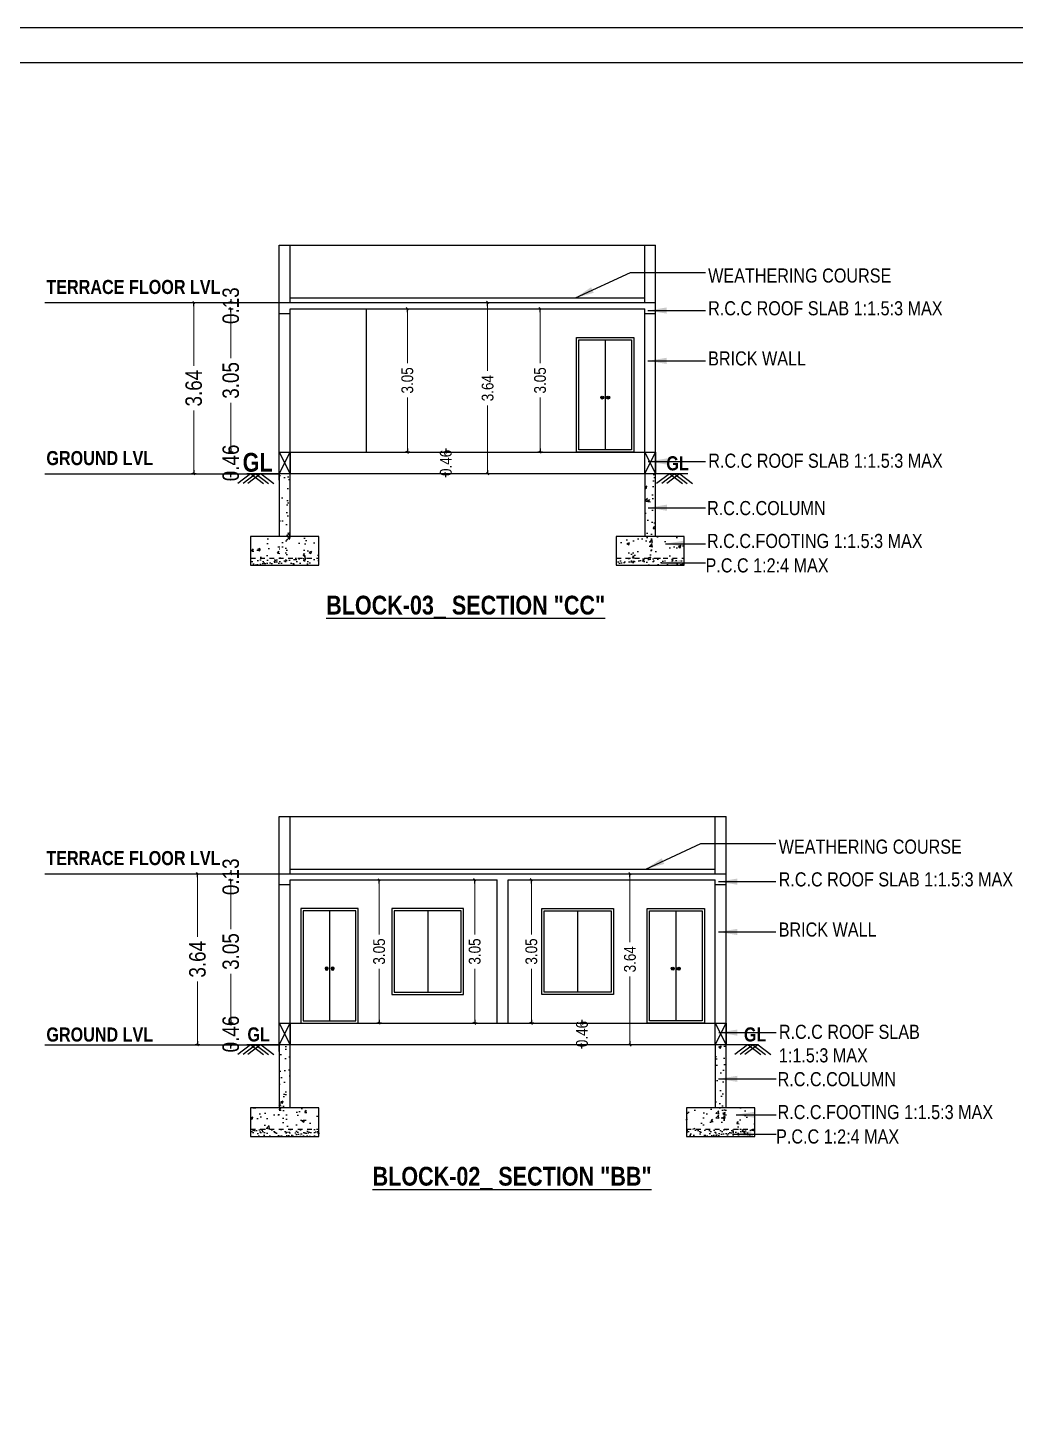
# Model space of a CAD drawing. Header units: metres. Extents: x 119974 to 120330, y -25692 to -25590.
# Drawn here: x 120034.33 to 120055.32, y -25630.7 to -25601.1 of the extents above; entities that cross this region are included whole.
import ezdxf
from ezdxf.lldxf.tags import DXFTag

# ---------------------------------------------------------------- set-up
doc = ezdxf.new("R2010")
doc.units = ezdxf.units.M
doc.header["$MEASUREMENT"] = 0
doc.header["$PDMODE"] = 35
doc.linetypes.add('HIDDEN', pattern=[0.375, 0.25, -0.125])
for name, color, linetype in [('BLK_2_FLR_0_REGULAR_ROOM_1', 117, 'Continuous'), ('BLK_2_FLR_0_REGULAR_ROOM_2', 117, 'Continuous'), ('BLK_2_FLR_0_WATER_CLOSET', 213, 'Continuous'), ('BLK_2_HT_OF_BLDG', 5, 'Continuous'), ('BLK_2_PLINTH_HEIGHT', 7, 'Continuous'), ('BLK_3_FLR_0_REGULAR_ROOM_1', 117, 'Continuous'), ('BLK_3_FLR_0_WATER_CLOSET', 213, 'Continuous'), ('BLK_3_HT_OF_BLDG', 5, 'Continuous'), ('BLK_3_PLINTH_HEIGHT', 7, 'Continuous'), ('FLOOR-STILT', 7, 'Continuous'), ('LVL', 220, 'Continuous'), ('sheet', 7, 'Continuous'), ('Text', 7, 'Continuous')]:
    doc.layers.add(name, color=color, linetype=linetype)
doc.styles.add('Arial', font='swissc.ttf')
doc.styles.get("Standard").update_dxf_attribs({"font": 'swisscb.ttf'})
tags = doc.linetypes.add('DIVIDE2', pattern=[0.625, 0.25, -0.125, 0, -0.125, 0, -0.125]).pattern_tags.tags
tags[14:15] = [DXFTag(74, 4), DXFTag(75, 0), DXFTag(340, '0'), DXFTag(46, 1.0), DXFTag(50, 0.0), DXFTag(44, 0.0), DXFTag(45, 0.0)]
tags[12:13] = [DXFTag(74, 4), DXFTag(75, 0), DXFTag(340, '0'), DXFTag(46, 1.0), DXFTag(50, 0.0), DXFTag(44, 0.0), DXFTag(45, 0.0)]
tags[10:11] = [DXFTag(74, 4), DXFTag(75, 0), DXFTag(340, '0'), DXFTag(46, 1.0), DXFTag(50, 0.0), DXFTag(44, 0.0), DXFTag(45, 0.0)]
tags[8:9] = [DXFTag(74, 4), DXFTag(75, 0), DXFTag(340, '0'), DXFTag(46, 1.0), DXFTag(50, 0.0), DXFTag(44, 0.0), DXFTag(45, 0.0)]
tags[6:7] = [DXFTag(74, 4), DXFTag(75, 0), DXFTag(340, '0'), DXFTag(46, 1.0), DXFTag(50, 0.0), DXFTag(44, 0.0), DXFTag(45, 0.0)]
tags[4:5] = [DXFTag(74, 4), DXFTag(75, 0), DXFTag(340, '0'), DXFTag(46, 1.0), DXFTag(50, 0.0), DXFTag(44, 0.0), DXFTag(45, 0.0)]
doc.dimstyles.new('Copy of Standard', dxfattribs={"dimtxt": 9, "dimasz": 7, "dimexe": 0.18, "dimexo": 0.0625, "dimgap": 0.09, "dimtad": 0, "dimdec": 0, "dimzin": 0, "dimdsep": 46, "dimlunit": 3, "dimtxsty": 'Standard', "dimcen": 0.09, "dimse1": 1, "dimse2": 1, "dimsd1": 1, "dimsd2": 1, "dimadec": 0, "dimazin": 0, "dimtfac": 1, "dimtdec": 0, "dimtofl": 0, "dimtmove": 0, "dimatfit": 3, "dimfxl": 0, "dimtolj": 1, "dimtzin": 0, "dimarcsym": 0})
doc.dimstyles.new('FLOOR DIM BUILDING DIM', dxfattribs={"dimtxt": 0.25, "dimasz": 0.025, "dimexe": 0.075, "dimexo": 0.3, "dimgap": 0.09, "dimtad": 0, "dimzin": 3, "dimdsep": 46, "dimtxsty": 'Arial', "dimblk": 'JM1', "dimcen": -0.09, "dimse1": 1, "dimse2": 1, "dimclrd": 5, "dimclre": 250, "dimclrt": 3, "dimazin": 0, "dimtfac": 0.65, "dimtix": 1, "dimtofl": 0, "dimtmove": 0, "dimatfit": 2, "dimfxl": 0, "dimfrac": 1, "dimtolj": 1, "dimlwd": 18, "dimlwe": -1, "dimarcsym": 0})

# ---------------------------------------------------------------- blocks, each defined once
blk = doc.blocks.new('YYY6YYY')
h = blk.add_hatch()
h.set_pattern_fill('AR-CONC', color=0, scale=0.003)
h.set_pattern_definition([(50, (110802.61745, -27685.68435), (0.54655401, -0.04781726), [0.05715, -0.62865]), (355, (110802.61745, -27685.68435), (-0.10573026, 0.57317054), [0.04572, -0.50292175]), (100.451445, (110802.663, -27685.68834), (0.44082374, 0.52535326), [0.04857003, -0.53427073]), (46.1842, (110802.61745, -27685.53195), (0.81323712, -0.12612698), [0.085725, -0.942975]), (96.635558, (110802.6852, -27685.5425), (0.7122124, 0.74227837), [0.07285507, -0.80140682]), (351.18415, (110802.61745, -27685.53195), (0.7122124, 0.74227837), [0.0685799, -0.7543792]), (21, (110802.69365, -27685.57005), (0.45484317, -0.306795595), [0.05715, -0.62865]), (326, (110802.69365, -27685.57005), (0.18540609, 0.5525639), [0.04572, -0.50292]), (71.451445, (110802.73156, -27685.5956), (0.64024926, 0.24576831), [0.04857003, -0.53426981]), (37.5, (110802.61745, -27685.68435), (0.00926581, 0.253665117), [0, -0.496824, 0, -0.51054, 0, -0.504825]), (7.5, (110802.61745, -27685.68435), (0.200458988, 0.300541724), [0, -0.291084, 0, -0.485394, 0, -0.192405]), (327.5, (110802.44753, -27685.68435), (0.406771786, -0.017186232), [0, -0.1905, 0, -0.59436, 0, -0.78867]), (317.5, (110802.37133, -27685.68435), (0.444387544, 0.076279473), [0, -0.24765, 0, -0.394716, 0, -0.56007])])
h.paths.add_polyline_path([(113069.886, -26492.171), (113069.656, -26492.171), (113069.656, -26493.804), (113069.886, -26493.804)])
h = blk.add_hatch()
h.set_pattern_fill('AR-CONC', color=0, scale=0.003)
h.set_pattern_definition([(50, (110802.61745, -27685.78002), (0.54655401, -0.04781726), [0.05715, -0.62865]), (355, (110802.61745, -27685.78), (-0.10573026, 0.57317054), [0.04572, -0.50292175]), (100.451445, (110802.663, -27685.784), (0.44082374, 0.52535326), [0.04857003, -0.53427073]), (46.1842, (110802.61745, -27685.6276), (0.81323712, -0.12612698), [0.085725, -0.942975]), (96.635558, (110802.6852, -27685.6381), (0.7122124, 0.74227837), [0.07285507, -0.80140682]), (351.18415, (110802.61745, -27685.6276), (0.7122124, 0.74227837), [0.0685799, -0.7543792]), (21, (110802.69365, -27685.66572), (0.45484317, -0.306795595), [0.05715, -0.62865]), (326, (110802.69365, -27685.6657), (0.18540609, 0.5525639), [0.04572, -0.50292]), (71.451445, (110802.73156, -27685.6913), (0.64024926, 0.24576831), [0.04857003, -0.53426981]), (37.5, (110802.61745, -27685.78002), (0.00926581, 0.253665117), [0, -0.496824, 0, -0.51054, 0, -0.504825]), (7.5, (110802.61745, -27685.78002), (0.200458988, 0.300541724), [0, -0.291084, 0, -0.485394, 0, -0.192405]), (327.5, (110802.44753, -27685.78002), (0.406771786, -0.017186232), [0, -0.1905, 0, -0.59436, 0, -0.78867]), (317.5, (110802.37133, -27685.78002), (0.444387544, 0.076279473), [0, -0.24765, 0, -0.394716, 0, -0.56007])])
h.paths.add_polyline_path([(113069.047, -26493.511), (113069.047, -26493.968), (113070.495, -26493.968), (113070.495, -26493.511)])
h = blk.add_hatch()
h.set_pattern_fill('AR-SAND', color=0, scale=0.003)
h.set_pattern_definition([(37.5, (110802.61745, -27685.78002), (-0.004800094, 0.146823971), [0, -0.115824, 0, -0.12954, 0, -0.123825]), (7.5, (110802.61745, -27685.78002), (0.134856985, 0.21504753), [0, -0.062484, 0, -0.104394, 0, -0.040005]), (327.5, (110802.52373, -27685.78002), (0.237297711, 0.0004311554), [0, -0.0381, 0, -0.13716, 0, -0.17907]), (317.5, (110802.52373, -27685.78002), (0.229066936, 0.066878797), [0, -0.01905, 0, -0.089916, 0, -0.10287])])
h.paths.add_polyline_path([(113069.047, -26493.968), (113069.047, -26494.121), (113070.495, -26494.121), (113070.495, -26493.968)])
at = {"color": 0}
blk.add_line((113069.886, -26493.511), (113069.887, -26492.174), dxfattribs=at)
at = {"color": 0, "linetype": 'HIDDEN', "ltscale": 0.3}
blk.add_line((113069.048, -26493.968), (113070.495, -26493.968), dxfattribs=at)
at = {"color": 0}
blk.add_lwpolyline([(113069.048, -26493.511), (113069.048, -26493.511), (113069.048, -26494.121), (113070.495, -26494.121), (113070.495, -26493.511), (113069.048, -26493.511)], dxfattribs=at)
at = {"layer": 'FLOOR-STILT', "ltscale": 0.3}
for p, q in [((113069.657, -26491.714), (113069.887, -26492.174)), ((113069.657, -26492.174), (113069.887, -26491.714)), ((113069.657, -26492.174), (113069.657, -26493.511))]:
    blk.add_line(p, q, dxfattribs=at)
blk.add_lwpolyline([(113069.657, -26491.714), (113069.887, -26491.714), (113069.887, -26492.174), (113069.657, -26492.174)], close=True, dxfattribs=at)
blk = doc.blocks.new('JM1')
at = {"color": 2}
for p, q in [((-3, 0), (0, 0)), ((-0.9, -0.9), (0.9, 0.9)), ((0, 2), (0, -2))]:
    blk.add_line(p, q, dxfattribs=at)
blk = doc.blocks.new('*D74')
at = {"layer": 'Defpoints', "color": 0, "ltscale": 1.5}
for p in [(120038.647, -25622.278), (120039.678, -25622.278), (120039.678, -25622.738)]:
    blk.add_point(p, dxfattribs=at)
at = {"layer": 'Text', "color": 5, "lineweight": 18, "ltscale": 1.5}
for p, q in [((120038.647, -25622.253), (120038.647, -25622.228)), ((120038.647, -25622.763), (120038.647, -25622.788))]:
    blk.add_line(p, q, dxfattribs=at)
at = {"layer": 'Text', "color": 5, "lineweight": 18, "ltscale": 1.5, "xscale": 0.025, "yscale": 0.025, "zscale": 0.025}
for p, rotation in [((120038.647, -25622.278), 270), ((120038.647, -25622.738), 90)]:
    blk.add_blockref('JM1', p, dxfattribs=dict(at, rotation=rotation))
at = {"layer": 'Text', "color": 3, "ltscale": 1.5, "insert": (120038.647, -25622.508), "char_height": 0.35, "attachment_point": 5, "rotation": 90, "style": 'Arial'}
blk.add_mtext('\\A1;0.46', dxfattribs=at)
blk = doc.blocks.new('FGBNB')
at = {"layer": 'Text', "ltscale": 1.5}
blk.add_line((114479.368, -26634.863), (114479.368, -26637.203), dxfattribs=at)
for points in [[(114478.758, -26634.813), (114479.978, -26634.813), (114479.978, -26637.253), (114478.758, -26637.253)], [(114478.808, -26634.863), (114479.928, -26634.863), (114479.928, -26637.203), (114478.808, -26637.203)]]:
    blk.add_lwpolyline(points, close=True, dxfattribs=at)
for centre, radius in [((114479.304, -26636.092), 0.0328), ((114479.304, -26636.092), 0.0187), ((114479.431, -26636.092), 0.0328), ((114479.431, -26636.092), 0.0187)]:
    blk.add_circle(centre, radius, dxfattribs=at)
blk = doc.blocks.new('*D138')
at = {"layer": 'Defpoints', "color": 0, "ltscale": 1.5}
for p in [(120038.647, -25610.129), (120039.678, -25610.129), (120039.678, -25610.589)]:
    blk.add_point(p, dxfattribs=at)
at = {"layer": 'Text', "color": 5, "lineweight": 18, "ltscale": 1.5}
for p, q in [((120038.647, -25610.104), (120038.647, -25610.079)), ((120038.647, -25610.614), (120038.647, -25610.639))]:
    blk.add_line(p, q, dxfattribs=at)
at = {"layer": 'Text', "color": 5, "lineweight": 18, "ltscale": 1.5, "xscale": 0.025, "yscale": 0.025, "zscale": 0.025}
for p, rotation in [((120038.647, -25610.129), 270), ((120038.647, -25610.589), 90)]:
    blk.add_blockref('JM1', p, dxfattribs=dict(at, rotation=rotation))
at = {"layer": 'Text', "color": 3, "ltscale": 1.5, "insert": (120038.647, -25610.359), "char_height": 0.35, "attachment_point": 5, "rotation": 90, "style": 'Arial'}
blk.add_mtext('\\A1;0.46', dxfattribs=at)
blk = doc.blocks.new('*D139')
at = {"layer": 'Defpoints', "color": 0, "ltscale": 1.5}
for p in [(120038.647, -25607.079), (120039.908, -25607.079), (120039.678, -25610.129)]:
    blk.add_point(p, dxfattribs=at)
at = {"layer": 'Text', "color": 5, "lineweight": 18, "ltscale": 1.5}
for p, q in [((120038.647, -25607.104), (120038.647, -25608.13)), ((120038.647, -25610.104), (120038.647, -25609.079))]:
    blk.add_line(p, q, dxfattribs=at)
at = {"layer": 'Text', "color": 5, "lineweight": 18, "ltscale": 1.5, "xscale": 0.025, "yscale": 0.025, "zscale": 0.025}
for p, rotation in [((120038.647, -25607.079), 90), ((120038.647, -25610.129), 270)]:
    blk.add_blockref('JM1', p, dxfattribs=dict(at, rotation=rotation))
at = {"layer": 'Text', "color": 3, "ltscale": 1.5, "insert": (120038.647, -25608.604), "char_height": 0.35, "attachment_point": 5, "rotation": 90, "style": 'Arial'}
blk.add_mtext('\\A1;3.05', dxfattribs=at)
blk = doc.blocks.new('*D140')
at = {"layer": 'Defpoints', "color": 0, "ltscale": 1.5}
for p in [(120038.647, -25606.949), (120039.908, -25606.949), (120039.908, -25607.079)]:
    blk.add_point(p, dxfattribs=at)
at = {"layer": 'Text', "color": 5, "lineweight": 18, "ltscale": 1.5}
for p, q in [((120038.647, -25606.924), (120038.647, -25606.899)), ((120038.647, -25607.104), (120038.647, -25607.129))]:
    blk.add_line(p, q, dxfattribs=at)
at = {"layer": 'Text', "color": 5, "lineweight": 18, "ltscale": 1.5, "xscale": 0.025, "yscale": 0.025, "zscale": 0.025}
for p, rotation in [((120038.647, -25606.949), 270), ((120038.647, -25607.079), 90)]:
    blk.add_blockref('JM1', p, dxfattribs=dict(at, rotation=rotation))
at = {"layer": 'Text', "color": 3, "ltscale": 1.5, "insert": (120038.647, -25607.014), "char_height": 0.35, "attachment_point": 5, "rotation": 90, "style": 'Arial'}
blk.add_mtext('\\A1;0.13', dxfattribs=at)
blk = doc.blocks.new('*D141')
at = {"layer": 'Defpoints', "color": 0, "ltscale": 1.5}
for p in [(120039.908, -25606.949), (120037.859, -25610.589), (120039.908, -25610.589)]:
    blk.add_point(p, dxfattribs=at)
at = {"layer": 'Text', "color": 5, "lineweight": 18, "ltscale": 1.5}
for p, q in [((120037.859, -25606.974), (120037.859, -25608.293)), ((120037.859, -25610.564), (120037.859, -25609.246))]:
    blk.add_line(p, q, dxfattribs=at)
at = {"layer": 'Text', "color": 5, "lineweight": 18, "ltscale": 1.5, "xscale": 0.025, "yscale": 0.025, "zscale": 0.025}
for p, rotation in [((120037.859, -25606.949), 90), ((120037.859, -25610.589), 270)]:
    blk.add_blockref('JM1', p, dxfattribs=dict(at, rotation=rotation))
at = {"layer": 'Text', "color": 3, "ltscale": 1.5, "insert": (120037.859, -25608.769), "char_height": 0.35, "attachment_point": 5, "rotation": 90, "style": 'Arial'}
blk.add_mtext('\\A1;3.64', dxfattribs=at)
blk = doc.blocks.new('*D188')
at = {"layer": 'Defpoints', "color": 0, "ltscale": 1.5}
for p in [(120038.647, -25619.228), (120039.908, -25619.228), (120039.678, -25622.278)]:
    blk.add_point(p, dxfattribs=at)
at = {"layer": 'Text', "color": 5, "lineweight": 18, "ltscale": 1.5}
for p, q in [((120038.647, -25619.253), (120038.647, -25620.279)), ((120038.647, -25622.253), (120038.647, -25621.227))]:
    blk.add_line(p, q, dxfattribs=at)
at = {"layer": 'Text', "color": 5, "lineweight": 18, "ltscale": 1.5, "xscale": 0.025, "yscale": 0.025, "zscale": 0.025}
for p, rotation in [((120038.647, -25619.228), 90), ((120038.647, -25622.278), 270)]:
    blk.add_blockref('JM1', p, dxfattribs=dict(at, rotation=rotation))
at = {"layer": 'Text', "color": 3, "ltscale": 1.5, "insert": (120038.647, -25620.753), "char_height": 0.35, "attachment_point": 5, "rotation": 90, "style": 'Arial'}
blk.add_mtext('\\A1;3.05', dxfattribs=at)
blk = doc.blocks.new('*D189')
at = {"layer": 'Defpoints', "color": 0, "ltscale": 1.5}
for p in [(120038.647, -25619.098), (120039.908, -25619.098), (120039.908, -25619.228)]:
    blk.add_point(p, dxfattribs=at)
at = {"layer": 'Text', "color": 5, "lineweight": 18, "ltscale": 1.5}
for p, q in [((120038.647, -25619.073), (120038.647, -25619.048)), ((120038.647, -25619.253), (120038.647, -25619.278))]:
    blk.add_line(p, q, dxfattribs=at)
at = {"layer": 'Text', "color": 5, "lineweight": 18, "ltscale": 1.5, "xscale": 0.025, "yscale": 0.025, "zscale": 0.025}
for p, rotation in [((120038.647, -25619.098), 270), ((120038.647, -25619.228), 90)]:
    blk.add_blockref('JM1', p, dxfattribs=dict(at, rotation=rotation))
at = {"layer": 'Text', "color": 3, "ltscale": 1.5, "insert": (120038.647, -25619.163), "char_height": 0.35, "attachment_point": 5, "rotation": 90, "style": 'Arial'}
blk.add_mtext('\\A1;0.13', dxfattribs=at)
blk = doc.blocks.new('*D190')
at = {"layer": 'Defpoints', "color": 0, "ltscale": 1.5}
for p in [(120039.908, -25619.098), (120037.939, -25622.738), (120039.908, -25622.738)]:
    blk.add_point(p, dxfattribs=at)
at = {"layer": 'Text', "color": 5, "lineweight": 18, "ltscale": 1.5}
for p, q in [((120037.939, -25619.123), (120037.939, -25620.442)), ((120037.939, -25622.713), (120037.939, -25621.394))]:
    blk.add_line(p, q, dxfattribs=at)
at = {"layer": 'Text', "color": 5, "lineweight": 18, "ltscale": 1.5, "xscale": 0.025, "yscale": 0.025, "zscale": 0.025}
for p, rotation in [((120037.939, -25619.098), 90), ((120037.939, -25622.738), 270)]:
    blk.add_blockref('JM1', p, dxfattribs=dict(at, rotation=rotation))
at = {"layer": 'Text', "color": 3, "ltscale": 1.5, "insert": (120037.939, -25620.918), "char_height": 0.35, "attachment_point": 5, "rotation": 90, "style": 'Arial'}
blk.add_mtext('\\A1;3.64', dxfattribs=at)
blk = doc.blocks.new('fgbb')
at = {"layer": 'Text', "ltscale": 1.5}
blk.add_line((114499.971, -26629.945), (114499.971, -26631.675), dxfattribs=at)
for points in [[(114499.209, -26629.895), (114500.733, -26629.895), (114500.733, -26631.725), (114499.209, -26631.725)], [(114499.259, -26629.945), (114500.683, -26629.945), (114500.683, -26631.675), (114499.259, -26631.675)]]:
    blk.add_lwpolyline(points, close=True, dxfattribs=at)
blk = doc.blocks.new('*D191')
at = {"layer": 'BLK_2_FLR_0_REGULAR_ROOM_1', "color": 5, "lineweight": 18, "ltscale": 0.3}
for p, q in [((120043.833, -25619.253), (120043.833, -25620.389)), ((120043.833, -25622.253), (120043.833, -25621.118))]:
    blk.add_line(p, q, dxfattribs=at)
at = {"layer": 'Defpoints', "color": 0, "ltscale": 0.3}
for p in [(120043.718, -25619.228), (120043.833, -25619.228), (120043.718, -25622.278)]:
    blk.add_point(p, dxfattribs=at)
at = {"layer": 'BLK_2_FLR_0_REGULAR_ROOM_1', "color": 5, "lineweight": 18, "ltscale": 0.3, "xscale": 0.025, "yscale": 0.025, "zscale": 0.025}
for p, rotation in [((120043.833, -25619.228), 90), ((120043.833, -25622.278), 270)]:
    blk.add_blockref('JM1', p, dxfattribs=dict(at, rotation=rotation))
at = {"layer": 'BLK_2_FLR_0_REGULAR_ROOM_1', "color": 3, "ltscale": 0.3, "insert": (120043.833, -25620.753), "char_height": 0.25, "attachment_point": 5, "rotation": 90, "style": 'Arial'}
blk.add_mtext('\\A1;3.05', dxfattribs=at)
blk = doc.blocks.new('*D192')
at = {"layer": 'BLK_2_FLR_0_REGULAR_ROOM_2', "color": 5, "lineweight": 18, "ltscale": 0.3}
for p, q in [((120045.038, -25619.253), (120045.038, -25620.389)), ((120045.038, -25622.253), (120045.038, -25621.118))]:
    blk.add_line(p, q, dxfattribs=at)
at = {"layer": 'Defpoints', "color": 0, "ltscale": 0.3}
for p in [(120044.923, -25619.228), (120045.038, -25619.228), (120044.923, -25622.278)]:
    blk.add_point(p, dxfattribs=at)
at = {"layer": 'BLK_2_FLR_0_REGULAR_ROOM_2', "color": 5, "lineweight": 18, "ltscale": 0.3, "xscale": 0.025, "yscale": 0.025, "zscale": 0.025}
for p, rotation in [((120045.038, -25619.228), 90), ((120045.038, -25622.278), 270)]:
    blk.add_blockref('JM1', p, dxfattribs=dict(at, rotation=rotation))
at = {"layer": 'BLK_2_FLR_0_REGULAR_ROOM_2', "color": 3, "ltscale": 0.3, "insert": (120045.038, -25620.753), "char_height": 0.25, "attachment_point": 5, "rotation": 90, "style": 'Arial'}
blk.add_mtext('\\A1;3.05', dxfattribs=at)
blk = doc.blocks.new('*D193')
at = {"layer": 'BLK_2_FLR_0_WATER_CLOSET', "color": 5, "lineweight": 18, "ltscale": 0.3}
for p, q in [((120041.801, -25619.253), (120041.801, -25620.389)), ((120041.801, -25622.253), (120041.801, -25621.118))]:
    blk.add_line(p, q, dxfattribs=at)
at = {"layer": 'Defpoints', "color": 0, "ltscale": 0.3}
for p in [(120041.801, -25619.228), (120041.855, -25619.228), (120041.855, -25622.278)]:
    blk.add_point(p, dxfattribs=at)
at = {"layer": 'BLK_2_FLR_0_WATER_CLOSET', "color": 5, "lineweight": 18, "ltscale": 0.3, "xscale": 0.025, "yscale": 0.025, "zscale": 0.025}
for p, rotation in [((120041.801, -25619.228), 90), ((120041.801, -25622.278), 270)]:
    blk.add_blockref('JM1', p, dxfattribs=dict(at, rotation=rotation))
at = {"layer": 'BLK_2_FLR_0_WATER_CLOSET', "color": 3, "ltscale": 0.3, "insert": (120041.801, -25620.753), "char_height": 0.25, "attachment_point": 5, "rotation": 90, "style": 'Arial'}
blk.add_mtext('\\A1;3.05', dxfattribs=at)
blk = doc.blocks.new('*D194')
at = {"layer": 'BLK_2_PLINTH_HEIGHT', "color": 5, "lineweight": 18, "ltscale": 0.3}
for p, q in [((120046.114, -25622.253), (120046.114, -25622.228)), ((120046.114, -25622.763), (120046.114, -25622.788))]:
    blk.add_line(p, q, dxfattribs=at)
at = {"layer": 'Defpoints', "color": 0, "ltscale": 0.3}
for p in [(120046.114, -25622.278), (120046.114, -25622.278), (120046.114, -25622.738)]:
    blk.add_point(p, dxfattribs=at)
at = {"layer": 'BLK_2_PLINTH_HEIGHT', "color": 5, "lineweight": 18, "ltscale": 0.3, "xscale": 0.025, "yscale": 0.025, "zscale": 0.025}
for p, rotation in [((120046.114, -25622.278), 270), ((120046.114, -25622.738), 90)]:
    blk.add_blockref('JM1', p, dxfattribs=dict(at, rotation=rotation))
at = {"layer": 'BLK_2_PLINTH_HEIGHT', "color": 3, "ltscale": 0.3, "insert": (120046.114, -25622.508), "char_height": 0.25, "attachment_point": 5, "rotation": 90, "style": 'Arial'}
blk.add_mtext('\\A1;0.46', dxfattribs=at)
blk = doc.blocks.new('*D195')
at = {"layer": 'BLK_2_HT_OF_BLDG', "color": 5, "lineweight": 18, "ltscale": 0.3}
for p, q in [((120047.134, -25619.123), (120047.134, -25620.552)), ((120047.134, -25622.713), (120047.134, -25621.284))]:
    blk.add_line(p, q, dxfattribs=at)
at = {"layer": 'Defpoints', "color": 0, "ltscale": 0.3}
for p in [(120047.134, -25619.098), (120047.148, -25619.098), (120047.148, -25622.738)]:
    blk.add_point(p, dxfattribs=at)
at = {"layer": 'BLK_2_HT_OF_BLDG', "color": 5, "lineweight": 18, "ltscale": 0.3, "xscale": 0.025, "yscale": 0.025, "zscale": 0.025}
for p, rotation in [((120047.134, -25619.098), 90), ((120047.134, -25622.738), 270)]:
    blk.add_blockref('JM1', p, dxfattribs=dict(at, rotation=rotation))
at = {"layer": 'BLK_2_HT_OF_BLDG', "color": 3, "ltscale": 0.3, "insert": (120047.134, -25620.918), "char_height": 0.25, "attachment_point": 5, "rotation": 90, "style": 'Arial'}
blk.add_mtext('\\A1;3.64', dxfattribs=at)
blk = doc.blocks.new('*D198')
at = {"layer": 'BLK_3_FLR_0_WATER_CLOSET', "color": 5, "lineweight": 18, "ltscale": 0.3}
for p, q in [((120042.401, -25607.104), (120042.401, -25608.24)), ((120042.401, -25610.104), (120042.401, -25608.969))]:
    blk.add_line(p, q, dxfattribs=at)
at = {"layer": 'Defpoints', "color": 0, "ltscale": 0.3}
for p in [(120042.401, -25607.079), (120042.401, -25607.079), (120042.401, -25610.129)]:
    blk.add_point(p, dxfattribs=at)
at = {"layer": 'BLK_3_FLR_0_WATER_CLOSET', "color": 5, "lineweight": 18, "ltscale": 0.3, "xscale": 0.025, "yscale": 0.025, "zscale": 0.025}
for p, rotation in [((120042.401, -25607.079), 90), ((120042.401, -25610.129), 270)]:
    blk.add_blockref('JM1', p, dxfattribs=dict(at, rotation=rotation))
at = {"layer": 'BLK_3_FLR_0_WATER_CLOSET', "color": 3, "ltscale": 0.3, "insert": (120042.401, -25608.604), "char_height": 0.25, "attachment_point": 5, "rotation": 90, "style": 'Arial'}
blk.add_mtext('\\A1;3.05', dxfattribs=at)
blk = doc.blocks.new('*D199')
at = {"layer": 'BLK_3_PLINTH_HEIGHT', "color": 5, "lineweight": 18, "ltscale": 0.3}
for p, q in [((120043.22, -25610.104), (120043.22, -25610.079)), ((120043.22, -25610.614), (120043.22, -25610.639))]:
    blk.add_line(p, q, dxfattribs=at)
at = {"layer": 'Defpoints', "color": 0, "ltscale": 0.3}
for p in [(120043.22, -25610.129), (120043.968, -25610.129), (120043.968, -25610.589)]:
    blk.add_point(p, dxfattribs=at)
at = {"layer": 'BLK_3_PLINTH_HEIGHT', "color": 5, "lineweight": 18, "ltscale": 0.3, "xscale": 0.025, "yscale": 0.025, "zscale": 0.025}
for p, rotation in [((120043.22, -25610.129), 270), ((120043.22, -25610.589), 90)]:
    blk.add_blockref('JM1', p, dxfattribs=dict(at, rotation=rotation))
at = {"layer": 'BLK_3_PLINTH_HEIGHT', "color": 3, "ltscale": 0.3, "insert": (120043.22, -25610.359), "char_height": 0.25, "attachment_point": 5, "rotation": 90, "style": 'Arial'}
blk.add_mtext('\\A1;0.46', dxfattribs=at)
blk = doc.blocks.new('*D200')
at = {"layer": 'BLK_3_HT_OF_BLDG', "color": 5, "lineweight": 18, "ltscale": 0.3}
for p, q in [((120044.108, -25606.974), (120044.108, -25608.404)), ((120044.108, -25610.564), (120044.108, -25609.135))]:
    blk.add_line(p, q, dxfattribs=at)
at = {"layer": 'Defpoints', "color": 0, "ltscale": 0.3}
for p in [(120043.968, -25606.949), (120044.108, -25606.949), (120043.968, -25610.589)]:
    blk.add_point(p, dxfattribs=at)
at = {"layer": 'BLK_3_HT_OF_BLDG', "color": 5, "lineweight": 18, "ltscale": 0.3, "xscale": 0.025, "yscale": 0.025, "zscale": 0.025}
for p, rotation in [((120044.108, -25606.949), 90), ((120044.108, -25610.589), 270)]:
    blk.add_blockref('JM1', p, dxfattribs=dict(at, rotation=rotation))
at = {"layer": 'BLK_3_HT_OF_BLDG', "color": 3, "ltscale": 0.3, "insert": (120044.108, -25608.769), "char_height": 0.25, "attachment_point": 5, "rotation": 90, "style": 'Arial'}
blk.add_mtext('\\A1;3.64', dxfattribs=at)
blk = doc.blocks.new('*D204')
at = {"layer": 'BLK_3_FLR_0_REGULAR_ROOM_1', "color": 5, "lineweight": 18, "ltscale": 0.3}
for p, q in [((120045.223, -25607.104), (120045.223, -25608.24)), ((120045.223, -25610.104), (120045.223, -25608.969))]:
    blk.add_line(p, q, dxfattribs=at)
at = {"layer": 'Defpoints', "color": 0, "ltscale": 0.3}
for p in [(120044.77, -25607.079), (120045.223, -25607.079), (120044.77, -25610.129)]:
    blk.add_point(p, dxfattribs=at)
at = {"layer": 'BLK_3_FLR_0_REGULAR_ROOM_1', "color": 5, "lineweight": 18, "ltscale": 0.3, "xscale": 0.025, "yscale": 0.025, "zscale": 0.025}
for p, rotation in [((120045.223, -25607.079), 90), ((120045.223, -25610.129), 270)]:
    blk.add_blockref('JM1', p, dxfattribs=dict(at, rotation=rotation))
at = {"layer": 'BLK_3_FLR_0_REGULAR_ROOM_1', "color": 3, "ltscale": 0.3, "insert": (120045.223, -25608.604), "char_height": 0.25, "attachment_point": 5, "rotation": 90, "style": 'Arial'}
blk.add_mtext('\\A1;3.05', dxfattribs=at)

msp = doc.modelspace()

# ---------------------------------------------------------------- linework, layer by layer
at = {"color": 0}
for p, q in [((120039.0656, -25610.5887), (120038.796, -25610.7957)), ((120039.1779, -25610.5887), (120038.9083, -25610.7957)), ((120039.2802, -25610.5887), (120039.0106, -25610.7957)), ((120039.0756, -25610.5887), (120039.3452, -25610.7957)), ((120039.1779, -25610.5887), (120039.4475, -25610.7957)), ((120039.2902, -25610.5887), (120039.5598, -25610.7957)), ((120047.9711, -25610.5887), (120047.7015, -25610.7957)), ((120048.0834, -25610.5887), (120047.8138, -25610.7957)), ((120048.1857, -25610.5887), (120047.9161, -25610.7957)), ((120047.9811, -25610.5887), (120048.2507, -25610.7957)), ((120048.0834, -25610.5887), (120048.353, -25610.7957)), ((120048.1957, -25610.5887), (120048.4653, -25610.7957)), ((120039.0656, -25622.7375), (120038.796, -25622.9445)), ((120039.1779, -25622.7375), (120038.9083, -25622.9445)), ((120039.2802, -25622.7375), (120039.0106, -25622.9445)), ((120039.0756, -25622.7375), (120039.3452, -25622.9445)), ((120039.1779, -25622.7375), (120039.4475, -25622.9445)), ((120039.2902, -25622.7375), (120039.5598, -25622.9445)), ((120049.6346, -25622.7375), (120049.365, -25622.9445)), ((120049.7469, -25622.7375), (120049.4773, -25622.9445)), ((120049.8492, -25622.7375), (120049.5796, -25622.9445)), ((120049.6446, -25622.7375), (120049.9142, -25622.9445)), ((120049.7469, -25622.7375), (120050.0165, -25622.9445)), ((120049.8592, -25622.7375), (120050.1288, -25622.9445))]:
    msp.add_line(p, q, dxfattribs=at)
at = {"ltscale": 0.3}
for p, q in [((120044.3127, -25622.2782), (120044.3127, -25619.2282)), ((120044.5427, -25622.2782), (120044.5427, -25619.2282))]:
    msp.add_line(p, q, dxfattribs=at)
at = {"layer": 'LVL', "linetype": 'DIVIDE2'}
for p, q in [((120034.6926, -25606.9494), (120039.6777, -25606.9494)), ((120034.6926, -25610.5894), (120039.6777, -25610.5894)), ((120034.6926, -25619.0982), (120039.6777, -25619.0982)), ((120034.6926, -25622.7382), (120039.6777, -25622.7382))]:
    msp.add_line(p, q, dxfattribs=at)
at = {"layer": 'sheet', "color": 8}
msp.add_lwpolyline([(120019.2172, -25601.1039), (120019.2172, -25687.5455), (120143.589, -25687.5455), (120143.589, -25601.1039)], close=True, dxfattribs=at)
at = {"layer": 'sheet'}
msp.add_lwpolyline([(120019.9631, -25601.8498), (120019.9631, -25686.7996), (120142.843, -25686.7996), (120142.843, -25601.8498)], close=True, dxfattribs=at)
at = {"layer": 'Text', "ltscale": 1.5}
for p, q in [((120039.6777, -25610.7294), (120039.6777, -25605.7294)), ((120039.6777, -25605.7294), (120047.6777, -25605.7294)), ((120039.6777, -25610.5894), (120039.6777, -25605.7294)), ((120039.9077, -25606.9494), (120039.9077, -25605.7294)), ((120047.4477, -25606.9494), (120047.4477, -25605.7294)), ((120047.6777, -25610.7294), (120047.6777, -25605.7294)), ((120047.6777, -25610.5894), (120047.6777, -25605.7294)), ((120039.9077, -25606.8494), (120047.4477, -25606.8494)), ((120039.6777, -25606.9494), (120047.6777, -25606.9494)), ((120039.9077, -25607.0794), (120047.4477, -25607.0794)), ((120039.9077, -25610.5894), (120039.9077, -25607.0794)), ((120041.5227, -25607.0794), (120041.5227, -25610.1294)), ((120047.4477, -25610.5894), (120047.4477, -25607.0794)), ((120039.6777, -25607.1794), (120039.9077, -25607.1794)), ((120047.4477, -25607.1794), (120047.6777, -25607.1794)), ((120039.6777, -25610.1294), (120047.6777, -25610.1294)), ((120048.3671, -25610.5894), (120038.9884, -25610.5894)), ((120039.6777, -25622.8782), (120039.6777, -25617.8782)), ((120039.6777, -25617.8782), (120049.1777, -25617.8782)), ((120039.6777, -25622.7382), (120039.6777, -25617.8782)), ((120039.9077, -25619.0982), (120039.9077, -25617.8782)), ((120048.9477, -25619.0982), (120048.9477, -25617.8782)), ((120049.1777, -25622.8782), (120049.1777, -25617.8782)), ((120049.1777, -25622.7382), (120049.1777, -25617.8782)), ((120039.9077, -25618.9982), (120048.9477, -25618.9982)), ((120039.6777, -25619.0982), (120049.1777, -25619.0982)), ((120039.9077, -25619.2282), (120044.3127, -25619.2282)), ((120039.9077, -25622.7382), (120039.9077, -25619.2282)), ((120044.5427, -25619.2282), (120048.9477, -25619.2282)), ((120048.9477, -25622.7382), (120048.9477, -25619.2282)), ((120039.6777, -25619.3282), (120039.9077, -25619.3282)), ((120048.9477, -25619.3282), (120049.1777, -25619.3282)), ((120039.6777, -25622.2782), (120049.1777, -25622.2782)), ((120049.8671, -25622.7382), (120038.9884, -25622.7382))]:
    msp.add_line(p, q, dxfattribs=at)

# ---------------------------------------------------------------- block references
for p in [(6970.0207, 881.5841), (6977.7907, 881.5841), (6970.0207, 869.4353), (6979.2907, 869.4353)]:
    msp.add_blockref('YYY6YYY', p)
at = {"layer": 'Text'}
for name, p in [('FGBNB', (5567.24, 1027.1233)), ('fgbb', (5546.0493, 1010.057)), ('FGBNB', (5568.74, 1014.9745))]:
    msp.add_blockref(name, p, dxfattribs=at)
at = {"layer": 'Text', "xscale": -1}
for name, p in [('FGBNB', (234520.1155, 1014.9745)), ('fgbb', (234542.8061, 1010.057))]:
    msp.add_blockref(name, p, dxfattribs=at)

# ---------------------------------------------------------------- texts
at = {"color": 0}
for height, p in [(0.4, (120038.8992, -25610.5464)), (0.3, (120047.9058, -25610.5176)), (0.3, (120039.0003, -25622.6664)), (0.3, (120049.556, -25622.6664))]:
    msp.add_text('GL', height=height, dxfattribs=at).set_placement(p)
at = {"color": 0, "char_height": 0.3, "width": 4.088238, "attachment_point": 1}
for s, insert in [('TERRACE FLOOR LVL', (120034.7255, -25606.4665)), ('GROUND LVL', (120034.7255, -25610.1065)), ('TERRACE FLOOR LVL', (120034.7255, -25618.6153)), ('GROUND LVL', (120034.7255, -25622.3688))]:
    msp.add_mtext(s, dxfattribs=dict(at, insert=insert))
at = {"char_height": 0.4, "attachment_point": 5}
for s, insert in [('{\\LBLOCK-03_ SECTION "CC"}', (120043.6415, -25613.4196)), ('{\\LBLOCK-02_ SECTION "BB"}', (120044.6286, -25625.5684))]:
    msp.add_mtext(s, dxfattribs=dict(at, insert=insert))
at = {"layer": 'Text', "color": 0, "style": 'Arial'}
for s, p in [('R.C.C.COLUMN', (120048.7738, -25611.4698)), ('P.C.C 1:2:4 MAX', (120048.7409, -25612.6888)), ('R.C.C.COLUMN', (120050.2739, -25623.6186)), ('P.C.C 1:2:4 MAX', (120050.2409, -25624.8376))]:
    msp.add_text(s, height=0.3, dxfattribs=at).set_placement(p)
at = {"layer": 'Text', "color": 0, "char_height": 0.3, "attachment_point": 1, "style": 'Arial'}
for s, insert, width in [('WEATHERING COURSE', (120048.7962, -25606.2232), 4.826154), ('R.C.C ROOF SLAB 1:1.5:3 MAX', (120048.7962, -25606.9196), 4.826154), ('BRICK WALL', (120048.7962, -25607.9865), 4.826154), ('R.C.C ROOF SLAB 1:1.5:3 MAX', (120048.7999, -25610.1621), 4.826154), ('R.C.C.FOOTING 1:1.5:3 MAX', (120048.7724, -25611.8695), 4.581319), ('WEATHERING COURSE', (120050.2961, -25618.372), 4.826154), ('R.C.C ROOF SLAB 1:1.5:3 MAX', (120050.2961, -25619.0684), 4.826154), ('BRICK WALL', (120050.2961, -25620.1353), 4.826154), ('R.C.C ROOF SLAB \\P1:1.5:3 MAX', (120050.2999, -25622.3109), 4.826154), ('R.C.C.FOOTING 1:1.5:3 MAX', (120050.2724, -25624.0183), 4.581319)]:
    msp.add_mtext(s, dxfattribs=dict(at, insert=insert, width=width))

# ---------------------------------------------------------------- dimensions: what is measured, and where the dimension line sits
at = {"layer": 'BLK_2_FLR_0_REGULAR_ROOM_1', "color": 4, "ltscale": 0.3}
dim = msp.add_linear_dim(base=(120043.8329, -25619.2282), p1=(120043.7183, -25622.2782), p2=(120043.7183, -25619.2282), angle=90, dimstyle='FLOOR DIM BUILDING DIM', override={"dimpost": '\\X'}, dxfattribs=at)
dim.commit()
dim.dimension.update_dxf_attribs({"geometry": '*D191', "text_midpoint": (120043.8329, -25620.7532)})
at = {"layer": 'BLK_2_FLR_0_REGULAR_ROOM_2', "color": 4, "ltscale": 0.3}
dim = msp.add_linear_dim(base=(120045.038, -25619.2282), p1=(120044.9235, -25622.2782), p2=(120044.9235, -25619.2282), angle=90, dimstyle='FLOOR DIM BUILDING DIM', override={"dimpost": '\\X'}, dxfattribs=at)
dim.commit()
dim.dimension.update_dxf_attribs({"geometry": '*D192', "text_midpoint": (120045.038, -25620.7532)})
at = {"layer": 'BLK_2_FLR_0_WATER_CLOSET', "ltscale": 0.3}
dim = msp.add_linear_dim(base=(120041.8007, -25619.2282), p1=(120041.8548, -25622.2782), p2=(120041.8548, -25619.2282), angle=90, dimstyle='FLOOR DIM BUILDING DIM', override={"dimpost": '\\X'}, dxfattribs=at)
dim.commit()
dim.dimension.update_dxf_attribs({"geometry": '*D193', "text_midpoint": (120041.8007, -25620.7532)})
at = {"layer": 'BLK_2_HT_OF_BLDG', "ltscale": 0.3}
dim = msp.add_linear_dim(base=(120047.1336, -25619.0982), p1=(120047.1476, -25622.7382), p2=(120047.1476, -25619.0982), angle=90, dimstyle='FLOOR DIM BUILDING DIM', override={"dimpost": '\\X'}, dxfattribs=at)
dim.commit()
dim.dimension.update_dxf_attribs({"geometry": '*D195', "text_midpoint": (120047.1336, -25620.9182)})
at = {"layer": 'BLK_2_PLINTH_HEIGHT', "ltscale": 0.3}
dim = msp.add_linear_dim(base=(120046.1142, -25622.2782), p1=(120046.1142, -25622.7382), p2=(120046.1142, -25622.2782), angle=90, dimstyle='FLOOR DIM BUILDING DIM', override={"dimpost": '\\X'}, dxfattribs=at)
dim.commit()
dim.dimension.update_dxf_attribs({"geometry": '*D194', "text_midpoint": (120046.1142, -25622.5082)})
at = {"layer": 'BLK_3_FLR_0_REGULAR_ROOM_1', "color": 4, "ltscale": 0.3}
dim = msp.add_linear_dim(base=(120045.2231, -25607.0794), p1=(120044.7696, -25610.1294), p2=(120044.7696, -25607.0794), angle=90, dimstyle='FLOOR DIM BUILDING DIM', override={"dimpost": '\\X'}, dxfattribs=at)
dim.commit()
dim.dimension.update_dxf_attribs({"geometry": '*D204', "text_midpoint": (120045.2231, -25608.6044)})
at = {"layer": 'BLK_3_FLR_0_WATER_CLOSET', "ltscale": 0.3}
dim = msp.add_linear_dim(base=(120042.4009, -25607.0794), p1=(120042.4009, -25610.1294), p2=(120042.4009, -25607.0794), angle=90, dimstyle='FLOOR DIM BUILDING DIM', override={"dimpost": '\\X'}, dxfattribs=at)
dim.commit()
dim.dimension.update_dxf_attribs({"geometry": '*D198', "text_midpoint": (120042.4009, -25608.6044)})
at = {"layer": 'BLK_3_HT_OF_BLDG', "ltscale": 0.3}
dim = msp.add_linear_dim(base=(120044.1083, -25606.9494), p1=(120043.968, -25610.5894), p2=(120043.968, -25606.9494), angle=90, dimstyle='FLOOR DIM BUILDING DIM', override={"dimpost": '\\X'}, dxfattribs=at)
dim.commit()
dim.dimension.update_dxf_attribs({"geometry": '*D200', "text_midpoint": (120044.1083, -25608.7694)})
at = {"layer": 'BLK_3_PLINTH_HEIGHT', "ltscale": 0.3}
dim = msp.add_linear_dim(base=(120043.2195, -25610.1294), p1=(120043.968, -25610.5894), p2=(120043.968, -25610.1294), angle=90, dimstyle='FLOOR DIM BUILDING DIM', override={"dimpost": '\\X'}, dxfattribs=at)
dim.commit()
dim.dimension.update_dxf_attribs({"geometry": '*D199', "text_midpoint": (120043.2195, -25610.3594)})
at = {"layer": 'Text', "ltscale": 1.5}
for base, p1, p2, override, picture, middle in [((120038.6471, -25606.9494), (120039.9077, -25607.0794), (120039.9077, -25606.9494), {"dimtxt": 0.35, "dimpost": '\\X', "dimtmove": 1}, '*D140', (120038.6471, -25607.0144)), ((120037.8587, -25610.5894), (120039.9077, -25606.9494), (120039.9077, -25610.5894), {"dimtxt": 0.35, "dimpost": '\\X', "dimtmove": 1}, '*D141', (120037.8587, -25608.7694)), ((120038.6471, -25607.0794), (120039.6777, -25610.1294), (120039.9077, -25607.0794), {"dimtxt": 0.35, "dimpost": '\\X', "dimtmove": 1}, '*D139', (120038.6471, -25608.6044)), ((120038.6471, -25610.1294), (120039.6777, -25610.5894), (120039.6777, -25610.1294), {"dimtxt": 0.35, "dimpost": '\\X'}, '*D138', (120038.6471, -25610.3594)), ((120038.6472, -25619.0982), (120039.9077, -25619.2282), (120039.9077, -25619.0982), {"dimtxt": 0.35, "dimpost": '\\X', "dimtmove": 1}, '*D189', (120038.6472, -25619.1632)), ((120037.9393, -25622.7382), (120039.9077, -25619.0982), (120039.9077, -25622.7382), {"dimtxt": 0.35, "dimpost": '\\X', "dimtmove": 1}, '*D190', (120037.9393, -25620.9182)), ((120038.6472, -25619.2282), (120039.6777, -25622.2782), (120039.9077, -25619.2282), {"dimtxt": 0.35, "dimpost": '\\X', "dimtmove": 1}, '*D188', (120038.6472, -25620.7532)), ((120038.6472, -25622.2782), (120039.6777, -25622.7382), (120039.6777, -25622.2782), {"dimtxt": 0.35, "dimpost": '\\X'}, '*D74', (120038.6472, -25622.5082))]:
    dim = msp.add_linear_dim(base=base, p1=p1, p2=p2, angle=90, dimstyle='FLOOR DIM BUILDING DIM', override=override, dxfattribs=at)
    dim.commit()
    dim.dimension.update_dxf_attribs({"geometry": picture, "text_midpoint": middle})

# ---------------------------------------------------------------- leaders
at = {"color": 1}
for points in [[(120045.9733, -25606.8494), (120047.1422, -25606.3072), (120048.7384, -25606.3072)], [(120047.5158, -25607.1181), (120048.7384, -25607.1181)], [(120047.5158, -25608.188), (120048.7384, -25608.188)], [(120047.5202, -25610.329), (120048.7429, -25610.329)], [(120047.5195, -25611.3125), (120048.7421, -25611.3125)], [(120047.8894, -25612.0771), (120048.7421, -25612.0771)], [(120047.8154, -25612.4871), (120048.7421, -25612.4871)], [(120047.4732, -25618.9982), (120048.6421, -25618.456), (120050.2383, -25618.456)], [(120049.0157, -25619.2669), (120050.2383, -25619.2669)], [(120049.0157, -25620.3368), (120050.2383, -25620.3368)], [(120049.0202, -25622.4778), (120050.2429, -25622.4778)], [(120049.0195, -25623.4614), (120050.2421, -25623.4614)], [(120049.3894, -25624.2259), (120050.2421, -25624.2259)], [(120049.3154, -25624.6359), (120050.2421, -25624.6359)]]:
    msp.add_leader(points, dimstyle='Copy of Standard', override={"dimasz": 0.4}, dxfattribs=at)

doc.saveas('drawing.dxf')
